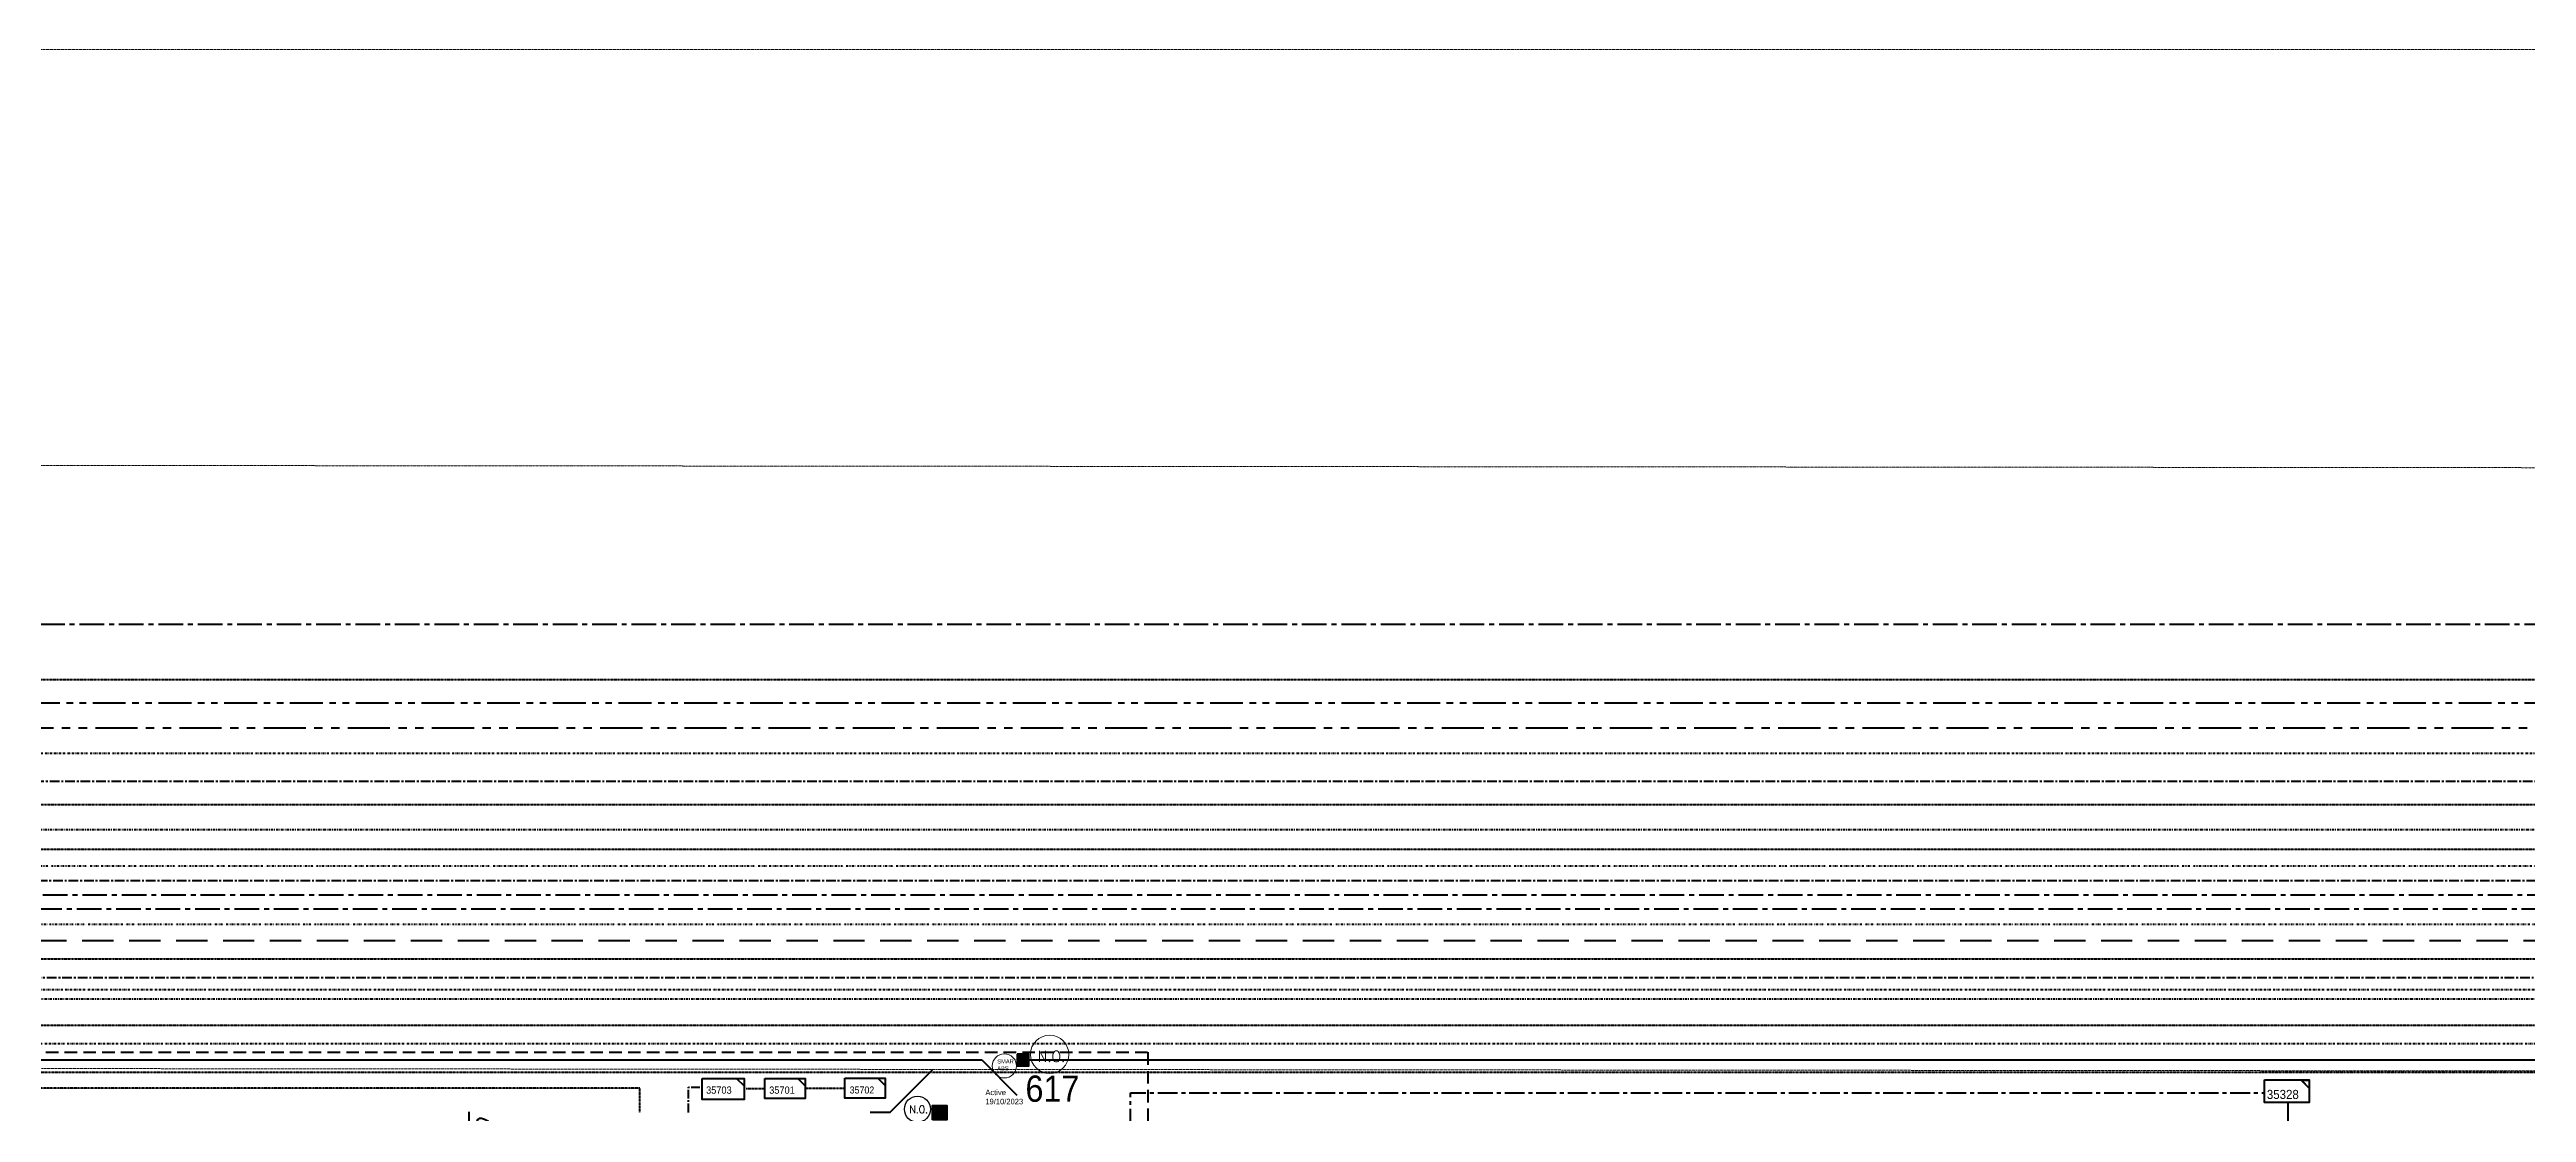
# Model space of a CAD drawing. Header units: metres. Extents: x 65984 to 144644, y -19036 to 23726.
# Drawn here: x 118522 to 119464, y 22309 to 22713 of the extents above; entities that cross this region are included whole.
import ezdxf
from ezdxf.enums import TextEntityAlignment as Align

# ---------------------------------------------------------------- set-up
doc = ezdxf.new("R2010")
doc.units = ezdxf.units.M
doc.header["$MEASUREMENT"] = 0
for name, pattern in [('( Center )', [2, 1.25, -0.25, 0.25, -0.25]), ('( Phantom )', [2.5, 1.25, -0.25, 0.25, -0.25, 0.25, -0.25]), ('DGN Style 1', [0.6, 0, -0.6]), ('DGN Style 3', [0.013877, 0, -0.013877]), ('DGN Style 4', [1.6, 0.8, -0.4, 0, -0.4]), ('DGN Style 6', [1.9, 0.7, -0.4, 0, -0.4, 0, -0.4]), ('DGN Style 7', [2, 0.9, -0.4, 0.3, -0.4]), ('HIDDEN2', [2381.25, 1587.5, -793.75])]:
    doc.linetypes.add(name, pattern=pattern)
doc.layers.get('0').update_dxf_attribs({"color": 95, "lineweight": 40})
for name, color, linetype, lineweight in [('ABS', 7, 'Continuous', 40), ('ABS NUMBER', 112, 'Continuous', 30), ('d_fco', 5, 'Continuous', 40), ('d_fco text', 95, 'Continuous', 40), ('d_grid line', 7, 'DGN Style 1', 0), ('d_tf no', 6, 'Continuous', 40), ('d_ug cable', 95, 'Continuous', 40), ('d_ug main line', 95, 'Continuous', 40), ('d_ug tf', 1, 'Continuous', 40), ('FDR  1  05', 172, 'Continuous', 40), ('FDR  1  16', 234, 'Continuous', 40), ('O H MAIN FEEDER', 4, 'Continuous', 100), ('SW N O', 114, 'Continuous', 30)]:
    doc.layers.add(name, color=color, linetype=linetype, lineweight=lineweight)
doc.styles.add('NASKHF', font='naskhf.shx', dxfattribs={"height": 8})
doc.styles.add('Style-Arial', font='arial.ttf')
doc.styles.add('Style-msdefault', font='msdefault.shx')
doc.styles.add('Style-STANDARD', font='STANDARD.shx')

# ---------------------------------------------------------------- blocks, each defined once
blk = doc.blocks.new('ABS2_1_1')
at = {"color": 0, "linetype": 'ByBlock', "lineweight": -2, "ltscale": 500}
for q in [(-29900, 43500), (0, 0)]:
    blk.add_line((0, 13600), q, dxfattribs=at)
at = {"color": 0, "linetype": 'ByBlock', "lineweight": -2, "ltscale": 500, "flags": 128}
for points in [[(5000, 43600), (-5000, 43600), (-5000, 53600), (5000, 53600)], [(3791, 49653), (3791, 49653), (3791, 49653)]]:
    blk.add_lwpolyline(points, close=True, dxfattribs=at)
at = {"color": 0, "linetype": 'ByBlock', "lineweight": -2, "ltscale": 500}
for points in [[(5000, 43600), (-5000, 43600), (5000, 53600), (-5000, 53600)], [(3791, 49653), (3791, 49653), (3791, 49653)]]:
    blk.add_solid(points, dxfattribs=at)
blk = doc.blocks.new('*U781')
at = {"layer": 'd_fco', "color": 234, "linetype": 'Continuous', "lineweight": 100}
blk.add_line((-4.6, 4.2), (-10.1, 4.2), dxfattribs=at)
at = {"layer": 'd_fco', "color": 234, "linetype": 'Continuous', "lineweight": 100, "extrusion": (0, 0, -1), "flags": 128}
blk.add_lwpolyline([(-13, 4.2), (-7.1, 4.2), (4.4, -7.3)], dxfattribs=at)
at = {"layer": 'd_fco', "color": 234, "linetype": 'Continuous', "lineweight": 100}
blk.add_open_spline([(-4.4, -7.3), (-13, 7.7), (11.6, -7.7), (7.1, 4.2)], degree=3, dxfattribs=at)
blk = doc.blocks.new('*U965')
at = {"layer": 'SW N O', "color": 3, "ltscale": 0.426762}
blk.add_circle((0, 0), 16.8, dxfattribs=at)
at = {"layer": 'SW N O', "color": 3, "style": 'Style-STANDARD'}
blk.add_text('N.O.', height=9.6, dxfattribs=at).set_placement((1.7, -0.2), align=Align.MIDDLE_CENTER)
blk = doc.blocks.new('TF_8')
at = {"color": 0, "linetype": 'ByBlock', "lineweight": -2}
blk.add_line((6.3, 4.95), (9.9, 1.35), dxfattribs=at)
blk.add_3dface([(-10.1, 4.95), (9.9, 4.95), (9.9, -5.05), (-10.1, -5.05)], dxfattribs=at)
blk = doc.blocks.new('*U2267')
at = {"layer": 'FDR  1  05', "color": 120, "linetype": 'Continuous', "lineweight": 40, "flags": 128}
blk.add_lwpolyline([(8.53, 4.26), (8.53, 1.19), (5.45, 4.26)], dxfattribs=at)
blk.add_lwpolyline([(5.45, 4.26), (8.53, 4.26), (8.53, 1.19)], close=True, dxfattribs=at)
at = {"layer": 'FDR  1  05', "color": 120, "linetype": 'Continuous', "lineweight": 40, "xscale": 0.8535245333131425, "yscale": 0.8535245333131425, "zscale": 0.4267622666565712, "rotation": 359.9999999999999}
blk.add_blockref('TF_8', (0.08, 0.04), dxfattribs=at)
blk = doc.blocks.new('*U1859')
at = {"layer": 'FDR  1  05', "color": 234, "linetype": 'Continuous', "lineweight": 40, "flags": 128}
blk.add_lwpolyline([(20, 10), (20, 2.8), (12.8, 10)], close=True, dxfattribs=at)
at = {"layer": 'FDR  1  05', "color": 234, "linetype": 'Continuous', "lineweight": 40, "xscale": 2, "yscale": 2, "rotation": 359.9999999999999}
blk.add_blockref('TF_8', (0.2, 0.1), dxfattribs=at)
blk = doc.blocks.new('*U3852')
at = {"layer": 'SW N O', "color": 60, "lineweight": 13}
blk.add_circle((0, 0), 16.8, dxfattribs=at)
at = {"layer": 'SW N O', "color": 60, "lineweight": 13, "insert": (1.7, -1.8), "char_height": 9.6, "attachment_point": 5, "line_spacing_factor": 0.6, "style": 'Style-STANDARD'}
blk.add_mtext('N.O.', dxfattribs=at)

msp = doc.modelspace()

# ---------------------------------------------------------------- linework, layer by layer
at = {"color": 7, "linetype": '( Phantom )', "lineweight": 106, "ltscale": 12.802868, "flags": 128}
msp.add_lwpolyline([(125651.99, 21392.22), (125651.99, 21375.06), (125221.85, 21375.06), (125221.85, 22454.84), (114309.88, 22454.84), (114309.88, 20185.18)], dxfattribs=at)
at = {"color": 7, "linetype": 'DGN Style 3', "lineweight": 140, "flags": 128}
msp.add_lwpolyline([(125438.87, 21093.68), (125438.87, 21073.41), (125198.57, 21073.41), (125198.57, 22425.72), (114384.5, 22425.72), (114384.5, 20185.18)], dxfattribs=at)
at = {"layer": 'd_grid line', "color": 7, "linetype": 'DGN Style 1', "lineweight": 0}
msp.add_line((115806.33, 22327.98), (121692.49, 22322.37), dxfattribs=at)
at = {"layer": 'd_grid line', "color": 7, "linetype": 'DGN Style 1', "lineweight": 0, "flags": 128}
msp.add_lwpolyline([(133459.31, 19332.1), (133459.31, 22713.04), (107396.84, 22713.01), (107396.84, 19332.06)], close=True, dxfattribs=at)
at = {"layer": 'd_ug cable', "color": 1, "linetype": 'DGN Style 3', "lineweight": 0}
msp.add_line((107935.18, 22564.43), (133669.56, 22541.1), dxfattribs=at)
at = {"layer": 'd_ug cable', "color": 3, "linetype": 'DGN Style 3', "lineweight": 100, "flags": 128}
msp.add_lwpolyline([(122580.8, 22028.88), (122580.8, 22408.74), (114426.29, 22408.74), (114426.29, 20316.25), (114440.66, 20316.25), (114440.66, 20304.25)], dxfattribs=at)
at = {"layer": 'd_ug cable', "color": 206, "linetype": 'DGN Style 3', "lineweight": 100, "flags": 128}
msp.add_lwpolyline([(116176.39, 20628.22), (116176.39, 20750.68), (116176.22, 20750.68), (116176.22, 20751.88), (115709.1, 20751.88), (115709.1, 20898.3), (115443.65, 20898.3), (115443.65, 22367.11), (125153.08, 22367.11), (125153.08, 21679.5), (125516.2, 21679.5), (125516.2, 21661.2)], dxfattribs=at)
at = {"layer": 'd_ug cable', "color": 251, "linetype": 'DGN Style 3', "lineweight": 100, "flags": 128}
msp.add_lwpolyline([(116822.57, 20861.14), (116854.81, 20861.14), (116854.81, 20884.92), (116988.56, 20884.92), (116988.56, 22341.95), (125130.38, 22341.95), (125130.38, 21815.39), (125262.38, 21815.39)], dxfattribs=at)
at = {"layer": 'd_ug cable', "color": 17, "linetype": 'HIDDEN2', "lineweight": 158, "ltscale": 0.003}
msp.add_lwpolyline([(117670.13, 22258.12), (117670.13, 22331.59), (118939.44, 22331.59), (118939.56, 22063.35), (118791.2, 22063.56)], dxfattribs=at)
at = {"layer": 'd_ug cable', "color": 6, "linetype": 'DGN Style 3', "lineweight": 100, "flags": 128}
msp.add_lwpolyline([(117095.43, 22227.42), (117095.43, 22323.98), (120152.46, 22323.98), (120152.46, 22059.47), (120166.06, 22059.47)], dxfattribs=at)
at = {"layer": 'd_ug cable', "color": 234, "linetype": 'DGN Style 3', "lineweight": 100, "flags": 128}
for points in [[(118746.12, 22308.62), (118746.12, 22317.9), (118427.84, 22317.86), (118427.84, 22292.27), (117624.69, 22292.17), (117624.71, 22248.71)], [(118786.68, 22317.84), (118793.72, 22317.84)], [(118809.22, 22317.9), (118824.25, 22317.9)]]:
    msp.add_lwpolyline(points, dxfattribs=at)
at = {"layer": 'd_ug cable', "color": 2, "linetype": 'Continuous', "lineweight": 13}
msp.add_circle((118884.85, 22326.4), 4.59, dxfattribs=at)
at = {"layer": 'd_ug main line', "color": 121, "linetype": 'DGN Style 3', "lineweight": 140, "flags": 128}
msp.add_lwpolyline([(125500.34, 21632.77), (125500.34, 21569.2), (125184.72, 21569.2), (125184.72, 22473.3), (115028.87, 22473.3), (115028.87, 20483.64)], dxfattribs=at)
at = {"layer": 'd_ug main line', "color": 22, "linetype": '( Phantom )', "lineweight": 100, "ltscale": 10, "flags": 128}
msp.add_lwpolyline([(125479.76, 20968.62), (125479.76, 20987.32), (125233.19, 20987.32), (125233.19, 22464.45), (114290.41, 22464.45), (114290.41, 20185.18)], dxfattribs=at)
at = {"layer": 'd_ug main line', "color": 157, "linetype": 'DGN Style 4', "lineweight": 140, "flags": 128}
msp.add_lwpolyline([(125418, 21017.36), (125418, 21004.71), (125214.84, 21004.71), (125214.84, 22445.29), (114327.47, 22445.29), (114327.47, 20185.17)], dxfattribs=at)
at = {"layer": 'd_ug main line', "color": 174, "linetype": '( Center )', "lineweight": 140, "ltscale": 2.94, "flags": 128}
for points in [[(125524.68, 21248.61), (125524.68, 21213.46), (125207.01, 21213.46), (125207.01, 22434.54), (114346, 22434.54), (114346, 20185.17)], [(125145.17, 22359.87), (115450.76, 22359.87), (115450.76, 20910.03), (116755.35, 20910.03), (116755.35, 20829.41)]]:
    msp.add_lwpolyline(points, dxfattribs=at)
at = {"layer": 'd_ug main line', "color": 200, "linetype": 'DGN Style 7', "lineweight": 80, "flags": 128}
msp.add_lwpolyline([(125307.46, 21307.97), (125307.46, 21295.49), (125190.57, 21295.49), (125190.57, 22416.23), (114403.03, 22416.23), (114403.03, 20185.18)], dxfattribs=at)
at = {"layer": 'd_ug main line', "color": 22, "linetype": 'DGN Style 6', "lineweight": 140, "flags": 128}
msp.add_lwpolyline([(125618.3, 21115.95), (125618.3, 21061.67), (125180.51, 21061.67), (125180.51, 22402.42), (114449.96, 22402.42), (114449.96, 20327), (114594.27, 20327), (114594.27, 20185.04)], dxfattribs=at)
at = {"layer": 'd_ug main line', "color": 6, "linetype": '( Center )', "lineweight": 140, "ltscale": 2.94, "flags": 128}
msp.add_lwpolyline([(122435.78, 22289.92), (122435.78, 22396.86), (114473.52, 22396.86), (114473.52, 20369.89), (114797.73, 20369.89), (114797.73, 20360.38)], dxfattribs=at)
at = {"layer": 'd_ug main line', "color": 36, "linetype": 'HIDDEN2', "lineweight": 70, "ltscale": 0.0075}
msp.add_lwpolyline([(125386.09, 22374.01), (115436.35, 22374.01), (115436.35, 20892.06), (115702.37, 20892.06), (115702.37, 20746.44), (116184.6, 20746.44), (116184.6, 20578.3), (116242, 20578.3), (116242, 20553.61)], dxfattribs=at)
at = {"layer": 'd_ug main line', "color": 191, "linetype": 'DGN Style 7', "lineweight": 140, "flags": 128}
msp.add_lwpolyline([(125136.56, 22351.77), (116982.25, 22351.77), (116982.25, 20302.89), (116982.25, 20302.89), (116982.25, 19904.76), (116245.06, 19904.76), (116245.06, 20043.28)], dxfattribs=at)
at = {"layer": 'd_ug main line', "color": 234, "linetype": '( Center )', "lineweight": 140, "ltscale": 2.646, "flags": 128}
msp.add_lwpolyline([(118764.69, 22308.73), (118764.69, 22318.27), (118769.78, 22318.27)], dxfattribs=at)
at = {"layer": 'd_ug tf', "color": 134, "linetype": 'DGN Style 4', "lineweight": 140, "flags": 128}
msp.add_lwpolyline([(116559.62, 20376.8), (116559.62, 20301.65), (116974.8, 20301.65), (116974.8, 22355.48), (125242.66, 22355.48), (125242.66, 22015.01), (125262.38, 22015.01)], dxfattribs=at)
at = {"layer": 'FDR  1  16', "color": 30, "linetype": '( Center )', "lineweight": 70, "ltscale": 7.500037, "flags": 128}
msp.add_lwpolyline([(125479.84, 22171.71), (125254.23, 22171.71), (125254.23, 22494.32), (115424.58, 22494.32), (115424.58, 20879.68), (115646.95, 20879.68), (115646.95, 20384.27), (115406.48, 20384.27), (115406.48, 19836.9), (115912.03, 19836.9), (115912.03, 19932.73)], dxfattribs=at)
at = {"layer": 'FDR  1  16', "color": 30, "linetype": '( Center )', "lineweight": 106, "ltscale": 7.500037, "flags": 128}
msp.add_lwpolyline([(114989.91, 20379.15), (114989.91, 20383.49), (114490.69, 20383.49), (114490.69, 22391.54), (122508.29, 22391.54), (122508.29, 22028.88)], dxfattribs=at)
at = {"layer": 'FDR  1  16', "color": 1, "linetype": '( Center )', "lineweight": 70, "ltscale": 7.500037, "flags": 128}
msp.add_lwpolyline([(115013.01, 20327.78), (115013.01, 20397.59), (114501.68, 20397.59), (114501.68, 22386.17), (125172.75, 22386.17), (125172.75, 21502.07), (125488.92, 21502.07)], dxfattribs=at)
at = {"layer": 'FDR  1  16', "color": 30, "linetype": 'DGN Style 6', "lineweight": 70, "flags": 128}
msp.add_lwpolyline([(125349.75, 21236.28), (125349.75, 21221.49), (125166.12, 21221.49), (125166.12, 22380.22), (114512.89, 22380.22), (114512.89, 20408.44), (115057.63, 20408.44), (115057.63, 20185.04)], dxfattribs=at)
at = {"layer": 'FDR  1  16', "color": 120, "linetype": '( Center )', "lineweight": 140, "ltscale": 6, "flags": 128}
for points in [[(118892.57, 22294.79), (118932.81, 22294.79), (118932.81, 22316.17), (119364.12, 22316.17)], [(119373.12, 22312.51), (119373.12, 22293.99)]]:
    msp.add_lwpolyline(points, dxfattribs=at)
at = {"layer": 'O H MAIN FEEDER', "color": 80, "lineweight": 211, "ltscale": 30}
for p, q in [((118871.77, 22328.62), (117278.98, 22328.62)), ((121607.05, 22328.62), (118893.15, 22328.62))]:
    msp.add_line(p, q, dxfattribs=at)
at = {"layer": 'O H MAIN FEEDER', "color": 1, "linetype": 'DGN Style 4', "lineweight": 211, "flags": 128}
msp.add_lwpolyline([(117138.18, 22227.35), (117138.18, 22334.94), (121099.17, 22334.94), (121099.17, 22290.45)], dxfattribs=at)

# ---------------------------------------------------------------- block references
at = {"layer": 'ABS', "color": 7, "linetype": 'Continuous', "lineweight": 211, "ltscale": 0.713556, "xscale": 0.0004448081193688797, "yscale": -0.0004448081193688799, "zscale": 0.000360672857092237, "rotation": 90.00000719932451}
msp.add_blockref('ABS2_1_1', (118870.29, 22328.62), dxfattribs=at)
at = {"layer": 'ABS', "color": 7, "linetype": 'Continuous', "lineweight": 211, "ltscale": 0.812883, "xscale": 0.0005446322480400586, "yscale": 0.0005446322480400586, "zscale": 0.000360672857092237, "rotation": 269.9999928006755}
msp.add_blockref('ABS2_1_1', (118833.81, 22308.62), dxfattribs=at)
at = {"layer": 'd_fco', "color": 234, "linetype": 'Continuous', "lineweight": 100, "extrusion": (0, 0, -1), "xscale": 0.643435356248278, "yscale": 0.643435356248278, "zscale": 0.643435356248278, "rotation": 269.9999999969509}
msp.add_blockref('*U781', (-118683.97, 22302.38), dxfattribs=at)
at = {"layer": 'FDR  1  05', "color": 234, "linetype": 'Continuous', "lineweight": 40, "rotation": 359.9999999999999}
for p, xscale, yscale, zscale in [((118777.95, 22317.68), 0.7998653730575526, 0.7998653730575526, 0.3456774359918227), ((118801.48, 22317.82), 0.7681720799818282, 0.7681720799818282, 0.3840860399909141)]:
    msp.add_blockref('TF_8', p, dxfattribs=dict(at, xscale=xscale, yscale=yscale, zscale=zscale))
at = {"layer": 'FDR  1  05', "color": 234, "linetype": 'Continuous', "lineweight": 40, "xscale": 0.3840860399909141, "yscale": 0.3840860399909141, "zscale": 0.3840860399909141}
msp.add_blockref('*U1859', (118831.83, 22317.91), dxfattribs=at)
at = {"layer": 'FDR  1  05', "color": 120, "linetype": 'Continuous', "lineweight": 40}
msp.add_blockref('*U2267', (119372.67, 22316.78), dxfattribs=at)
at = {"layer": 'SW N O', "color": 60, "lineweight": 13, "xscale": 0.4343500288082497, "yscale": 0.4343500288082497, "zscale": 0.4343500288082497, "rotation": 2.518044814470456e-11}
msp.add_blockref('*U3852', (118902.07, 22330.77), dxfattribs=at)
at = {"layer": 'SW N O', "color": 3, "xscale": 0.2950694635422144, "yscale": 0.2950694635422144, "zscale": 0.2950694635422144}
msp.add_blockref('*U965', (118851.78, 22309.93), dxfattribs=at)

# ---------------------------------------------------------------- texts
at = {"layer": 'ABS NUMBER', "color": 7, "lineweight": 140, "style": 'Style-Arial', "width": 0.88}
msp.add_text('617', height=10, dxfattribs=at).set_placement((118913.38, 22322.75), align=Align.TOP_RIGHT)
at = {"layer": 'd_fco text', "color": 1, "linetype": 'Continuous', "lineweight": 13, "insert": (118882.14, 22324.66), "char_height": 1.5856, "attachment_point": 7, "rotation": 359.96624, "style": 'NASKHF'}
msp.add_mtext('\\Fmsdefault;\\H1x;\\W0.82;SMART\\PABS', dxfattribs=at)
at = {"layer": 'd_tf no', "color": 234, "linetype": 'Continuous', "lineweight": 40, "style": 'Style-msdefault', "width": 0.945946}
for s, height, p in [('35703', 2.768, (118771.38, 22318.58)), ('35701', 2.762, (118795.4, 22318.57)), ('35702', 2.657, (118826, 22318.57))]:
    msp.add_text(s, height=height, dxfattribs=at).set_placement(p, align=Align.TOP_LEFT)
at = {"layer": 'd_tf no', "color": 120, "linetype": 'Continuous', "lineweight": 40, "style": 'Style-msdefault', "width": 0.945946}
msp.add_text('35328', height=3.459, dxfattribs=at).set_placement((119365.08, 22317.28), align=Align.TOP_LEFT)
at = {"layer": 'd_tf no', "color": 121, "linetype": 'Continuous', "lineweight": 40, "insert": (118877.63, 22317.37), "char_height": 2.0877, "attachment_point": 1, "style": 'NASKHF'}
msp.add_mtext('\\Fmsdefault;\\H1x;\\W0.945946;Active\\P19/10/2023', dxfattribs=at)

doc.saveas('drawing.dxf')
